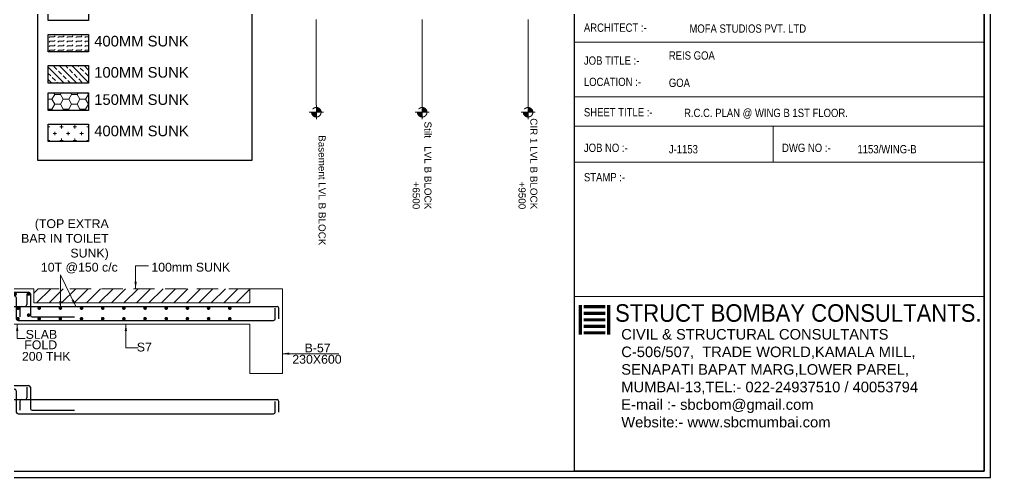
# Model space of a CAD drawing. Header units: millimetres. Extents: x 7675 to 3049577, y -133733 to 101877.
# Drawn here: x 2946901 to 2974419, y 45004 to 57976 of the extents above; entities that cross this region are included whole.
import ezdxf
from ezdxf.enums import TextEntityAlignment as Align

# ---------------------------------------------------------------- set-up
doc = ezdxf.new("R2010")
doc.units = ezdxf.units.MM
doc.header["$LTSCALE"] = 600
doc.linetypes.add('CENTER', pattern=[2, 1.25, -0.25, 0.25, -0.25])
doc.linetypes.add('DASHED2', pattern=[0.375, 0.25, -0.125])
for name, color, linetype, lineweight in [('300mm SUNK', 251, 'Continuous', 9), ('900MM SUNK', 251, 'Continuous', 0), ('BEAM', 191, 'Continuous', 20), ('COLUMN', 84, 'Continuous', 30), ('CONCRETE', 7, 'Continuous', 20), ('D-sheet', 42, 'Continuous', 13), ('DIM', 8, 'Continuous', 13), ('DONUT', 2, 'Continuous', 20), ('GRIDLINE_MOFA', 251, 'CENTER', 5), ('HATCH', 251, 'Continuous', 9), ('MAIN TEXT', 6, 'Continuous', 25), ('MOFA_BRICK WALL_05', 20, 'Continuous', 30), ('REINF', 4, 'Continuous', 30), ('SUNK', 251, 'Continuous', 0), ('TEXT', 255, 'Continuous', 25), ('TEXT1_MOFA', 222, 'Continuous', 18), ('TXT', 7, 'Continuous', 20)]:
    doc.layers.add(name, color=color, linetype=linetype, lineweight=lineweight)
doc.layers.add('HATCH SOLID_MOFA', color=7, linetype='Continuous')
doc.layers.add('SHEET', color=7, linetype='Continuous')
doc.layers.add('LOGO', color=43, linetype='Continuous', lineweight=30, true_color=0xcbb162)
doc.styles.add('ARIAL', font='arial.ttf')
doc.styles.add('STYLE3', font='ARIALN.TTF')
doc.dimstyles.new('SBC 25', dxfattribs={"dimscale": 25, "dimtxt": 2.5, "dimasz": 2, "dimexe": 0.5, "dimexo": 0.5, "dimgap": 0.5, "dimtad": 1, "dimdec": 0, "dimzin": 3, "dimtxsty": 'ARIAL', "dimcen": 0, "dimdle": 1, "dimclrd": 256, "dimclre": 256, "dimclrt": 7, "dimazin": 3, "dimtfac": 1, "dimtdec": 0, "dimtmove": 0, "dimatfit": 3, "dimlwd": -1, "dimlwe": -1})

# ---------------------------------------------------------------- blocks, each defined once
blk = doc.blocks.new('LOGO')
at = {"layer": 'LOGO', "lineweight": 50, "const_width": 0.4, "flags": 128}
for points in [[(-1082.04, -5338.4), (-1082.04, -5334.79)], [(-1081.64, -5334.99), (-1078.96, -5334.99)], [(-1078.56, -5338.41), (-1078.56, -5334.77)], [(-1081.64, -5335.79), (-1078.96, -5335.79)], [(-1081.64, -5336.59), (-1078.96, -5336.59)], [(-1081.64, -5337.39), (-1078.96, -5337.39)], [(-1081.64, -5338.19), (-1078.96, -5338.19)]]:
    blk.add_lwpolyline(points, dxfattribs=at)
blk = doc.blocks.new('GRID')
at = {"layer": 'HATCH SOLID_MOFA'}
h = blk.add_hatch(color=256, dxfattribs=at)
h.dxf.hatch_style = 1
h.paths.add_polyline_path([(0, 0), (0, 135, -0.414214), (135, 0)])
h.paths.add_polyline_path([(-135, 0), (0, 0), (0, -135, -0.414214)])
at = {"layer": 'GRIDLINE_MOFA'}
for p, q in [((200, 0), (-200, 0)), ((0, 200), (0, -200))]:
    blk.add_line(p, q, dxfattribs=at)
blk.add_circle((0, 0), 135, dxfattribs=at)
blk = doc.blocks.new('5444')
at = {"layer": 'GRIDLINE_MOFA', "ltscale": 15}
for p, q in [((3021154.8, 95061), (3023583.3, 95061)), ((3021154.8, 92061), (3023583.3, 92061)), ((3021154.8, 89061), (3023583.3, 89061))]:
    blk.add_line(p, q, dxfattribs=at)
at = {"layer": 'MOFA_BRICK WALL_05', "xscale": -1}
for p in [(3023783.3, 95063.5), (3023783.3, 92063.5), (3023783.3, 89063.5)]:
    blk.add_blockref('GRID', p, dxfattribs=at)
at = {"layer": 'TEXT1_MOFA', "char_height": 200, "attachment_point": 3, "style": 'ARIAL'}
for s, insert in [('CIR 1 LVL B BLOCK \\P+9500', (3026530.4, 95325.6, 345.8)), ('Stilt   LVL B BLOCK \\P+6500', (3026530.4, 92325.6, 345.8)), ('Basement LVL B BLOCK ', (3027553.1, 89325.6, 345.8))]:
    blk.add_mtext_dynamic_manual_height_columns(s, width=4151.914, gutter_width=2.61, heights=[1007.1], dxfattribs=dict(at, insert=insert))
blk = doc.blocks.new('G$C3CD9E983')
at = {"layer": 'SUNK'}
h = blk.add_hatch(dxfattribs=at)
h.set_pattern_fill('ANSI31', color=256, scale=500, angle=180)
h.set_pattern_definition([(45, (-631718.97, 65825.414), (-44.194174, 44.194174), [])])
h.paths.add_polyline_path([(2685.8, 600), (4215.8, 600), (4215.8, 500), (2685.8, 500)], is_closed=False)
at = {"layer": 'CONCRETE'}
for p, q in [((415.8, 600), (415.8, 0)), ((415.8, 600), (2685.8, 600)), ((2685.8, 600), (2685.8, 500)), ((4445.8, 600), (4215.8, 600)), ((4215.8, 600), (4215.8, 500)), ((4445.8, 0), (4445.8, 600)), ((2685.8, 500), (4215.8, 500)), ((815.8, 0), (815.8, 450)), ((815.8, 450), (2535.8, 450)), ((2535.8, 450), (2535.8, 350)), ((2535.8, 350), (4215.8, 350)), ((4215.8, 350), (4215.8, 0)), ((415.8, 0), (815.8, 0)), ((4215.8, 0), (4445.8, 0))]:
    blk.add_line(p, q, dxfattribs=at)
at = {"layer": 'CONCRETE', "color": 8, "linetype": 'DASHED2'}
blk.add_line((4215.8, 600), (2685.8, 600), dxfattribs=at)
at = {"layer": 'DONUT', "const_width": 13}
for points in [[(450.7, 556.8, 1), (455.9, 568.2, 1)], [(600.7, 556.8, 1), (605.9, 568.2, 1)], [(750.7, 556.8, 1), (755.9, 568.2, 1)], [(900.7, 556.8, 1), (905.9, 568.2, 1)], [(1050.7, 556.8, 1), (1055.9, 568.2, 1)], [(1200.7, 556.8, 1), (1205.9, 568.2, 1)], [(1350.7, 556.8, 1), (1355.9, 568.2, 1)], [(1500.7, 556.8, 1), (1505.9, 568.2, 1)], [(1650.7, 556.8, 1), (1655.9, 568.2, 1)], [(1800.7, 556.8, 1), (1805.9, 568.2, 1)], [(1950.7, 556.8, 1), (1955.9, 568.2, 1)], [(2100.7, 556.8, 1), (2105.9, 568.2, 1)], [(2250.7, 556.8, 1), (2255.9, 568.2, 1)], [(2400.7, 556.8, 1), (2405.9, 568.2, 1)], [(2550.7, 556.8, 1), (2555.9, 568.2, 1)], [(2645.7, 556.8, 1), (2650.9, 568.2, 1)], [(475.7, 481.8, 1), (480.9, 493.2, 1)], [(625.7, 481.8, 1), (630.9, 493.2, 1)], [(775.7, 481.8, 1), (780.9, 493.2, 1)], [(925.7, 481.8, 1), (930.9, 493.2, 1)], [(1075.7, 481.8, 1), (1080.9, 493.2, 1)], [(1225.7, 481.8, 1), (1230.9, 493.2, 1)], [(1375.7, 481.8, 1), (1380.9, 493.2, 1)], [(1525.7, 481.8, 1), (1530.9, 493.2, 1)], [(1675.7, 481.8, 1), (1680.9, 493.2, 1)], [(1825.7, 481.8, 1), (1830.9, 493.2, 1)], [(1975.7, 481.8, 1), (1980.9, 493.2, 1)], [(2125.7, 481.8, 1), (2130.9, 493.2, 1)], [(2275.7, 481.8, 1), (2280.9, 493.2, 1)], [(2425.7, 481.8, 1), (2430.9, 493.2, 1)], [(2570.7, 456.8, 1), (2575.9, 468.1, 1)], [(2645.7, 406.8, 1), (2650.9, 418.2, 1)], [(2720.7, 468.2, -1), (2725.9, 456.8, -1)], [(2870.7, 468.2, -1), (2875.9, 456.8, -1)], [(3020.7, 468.2, -1), (3025.9, 456.8, -1)], [(3170.7, 468.2, -1), (3175.9, 456.8, -1)], [(3320.7, 468.2, -1), (3325.9, 456.8, -1)], [(3470.7, 468.2, -1), (3475.9, 456.8, -1)], [(3620.7, 468.2, -1), (3625.9, 456.8, -1)], [(3770.7, 468.2, -1), (3775.9, 456.8, -1)], [(3920.7, 468.2, -1), (3925.9, 456.8, -1)], [(4070.7, 468.2, -1), (4075.9, 456.8, -1)], [(2570.7, 381.8, 1), (2575.9, 393.2, 1)], [(2720.7, 381.8, 1), (2725.9, 393.2, 1)], [(2870.7, 381.8, 1), (2875.9, 393.2, 1)], [(3020.7, 381.8, 1), (3025.9, 393.2, 1)], [(3170.7, 381.8, 1), (3175.9, 393.2, 1)], [(3320.7, 381.8, 1), (3325.9, 393.2, 1)], [(3470.7, 381.8, 1), (3475.9, 393.2, 1)], [(3620.7, 381.8, 1), (3625.9, 393.2, 1)], [(3770.7, 381.8, 1), (3775.9, 393.2, 1)], [(3920.7, 381.8, 1), (3925.9, 393.2, 1)], [(4070.7, 381.8, 1), (4075.9, 393.2, 1)]]:
    blk.add_lwpolyline(points, format="xyb", close=True, dxfattribs=at)
at = {"layer": 'REINF'}
for p, q in [((440.8, 562.5), (440.8, 67.2)), ((453.3, 575), (2648.3, 575)), ((465.8, 562.5), (465.8, 487.5)), ((2635.8, 562.5), (2635.8, 487.5)), ((2660.8, 562.5), (2660.8, 412.5)), ((2248.3, 550), (2548.3, 550)), ((2560.8, 537.5), (2560.8, 387.5)), ((478.3, 475), (2623.3, 475)), ((2585.8, 462.5), (2585.8, 400.1)), ((2598.3, 475), (4408.3, 475)), ((4395.8, 387.5), (4395.8, 462.5)), ((4420.8, 387.5), (4420.8, 462.5)), ((2573.3, 375), (4383.3, 375)), ((2673.3, 400), (2973.3, 400)), ((440.8, -98), (440.8, -593.3)), ((453.3, -85.5), (2648.3, -85.5)), ((465.8, -98), (465.8, -173)), ((2248.3, -110.5), (2548.3, -110.5)), ((2560.8, -123), (2560.8, -273)), ((2635.8, -98), (2635.8, -173)), ((2660.8, -98), (2660.8, -248)), ((478.3, -185.5), (2623.3, -185.5)), ((2585.8, -198), (2585.8, -260.5)), ((2598.3, -185.5), (4408.3, -185.5)), ((4395.8, -273), (4395.8, -198)), ((4420.8, -273), (4420.8, -198)), ((2673.3, -260.5), (2973.3, -260.5)), ((2573.3, -285.5), (4383.3, -285.5))]:
    blk.add_line(p, q, dxfattribs=at)
for centre, start, end in [((453.3, 562.5), 90, 180), ((2648.3, 562.5), 0, 90), ((478.3, 487.5), 180, 270), ((2548.3, 537.5), 0, 90), ((2623.3, 487.5), 270, 0), ((2598.3, 462.5), 90, 180), ((4408.3, 462.5), 0, 90), ((2573.3, 387.5), 180, 270), ((2673.3, 412.5), 180, 270), ((4383.3, 387.5), 270, 0), ((453.3, -98), 90, 180), ((2548.3, -123), 0, 90), ((2648.3, -98), 0, 90), ((478.3, -173), 180, 270), ((2598.3, -198), 90, 180), ((2623.3, -173), 270, 0), ((4408.3, -198), 0, 90), ((2573.3, -273), 180, 270), ((2673.3, -248), 180, 270), ((4383.3, -273), 270, 0)]:
    blk.add_arc(centre, 12.5, start, end, dxfattribs=at)
at = {"layer": 'MAIN TEXT', "style": 'ARIAL'}
blk.add_text('%%USECTION - 4-4', height=95, rotation=0.00358, dxfattribs=at).set_placement((1980.9, -451.7, 0.5), align=Align.MIDDLE)
at = {"layer": 'TEXT', "style": 'ARIAL'}
blk.add_text('10T @150 c/c', height=62.5, dxfattribs=at).set_placement((2735, 720.8))
at = {"layer": 'TEXT', "char_height": 62.5, "width": 640.518, "style": 'ARIAL'}
for s, insert, attachment_point in [('(TOP EXTRA BAR IN TOILET SUNK) ', (3216, 1091.7), 3), ('S7', (1506.2, 862.9), 3), ('FLOOR LEVEL', (2000.5, 777.2), 3), ('100mm SUNK', (3517.7, 783.5), 1), ('SLAB ', (2850.7, 307.7), 3), ('B-55A', (257.1, 211.6, 0), 3), ('FOLD ', (2850.7, 234), 3), ('S7', (3521.4, 218.1), 3), ('B-57', (4603.5, 211.6, 0), 1), ('200 THK ', (2945.4, 152.2), 3), ('400X600', (344.3, 131.7, 0), 3), ('230X600', (4516.2, 131.7, 0), 1)]:
    blk.add_mtext(s, dxfattribs=dict(at, insert=insert, attachment_point=attachment_point))
at = {"layer": 'DIM'}
for points in [[(1384.9, 600), (1384.9, 789.3), (1815.3, 789.3)], [(3406.3, 600), (3406.3, 761.7), (3497.1, 761.7)], [(2873.3, 462.5), (2873.3, 697.9)], [(2982.2, 475), (2873.3, 697.9)], [(415.8, 140), (15.5, 140)], [(4445.8, 140), (4845.1, 140)]]:
    blk.add_leader(points, dimstyle='SBC 25', dxfattribs=at)
for points in [[(2567.6, 350), (2567.6, 246.4), (2623.7, 246.4)], [(3337.2, 350), (3337.2, 181.8), (3424.4, 181.8)]]:
    blk.add_leader(points, dimstyle='SBC 25', override={"dimscale": 25, "dimtxt": 2.5, "dimasz": 2, "dimgap": 0.5, "dimtad": 1, "dimtxsty": 'ARIAL', "dimclrd": 256, "dimlwd": -1}, dxfattribs=at)

msp = doc.modelspace()

# ---------------------------------------------------------------- hatches: boundary and pattern name
at = {"layer": '300mm SUNK'}
h = msp.add_hatch(dxfattribs=at)
h.set_pattern_fill('ANSI33', color=256, scale=1000, angle=180, style=0)
h.set_pattern_definition([(135, (5427080, -1643505.62), (176.776695, 176.776695), []), (135, (5426903.22, -1643505.62), (176.776695, 176.776695), [125, -62.5])])
h.paths.add_polyline_path([(2947719, 56172), (2948860, 56172), (2948860, 56667), (2947719, 56667)])
at = {"layer": '900MM SUNK'}
h = msp.add_hatch(dxfattribs=at)
h.set_pattern_fill('FLEX', color=256, scale=20, angle=360)
h.set_pattern_definition([(360, (5361015.52, -1632249.05), (3e-14, 127), [127, -127]), (45, (5361142.525, -1632249.05), (3e-14, 126.9999998), [31.75, -116.1051226, 31.75, -179.6051226])])
h.paths.add_polyline_path([(2947719, 57056), (2948860, 57056), (2948860, 57551), (2947719, 57551)])
at = {"layer": 'HATCH'}
h = msp.add_hatch(dxfattribs=at)
h.set_pattern_fill('HONEY', color=256, scale=50, style=0)
h.set_pattern_definition([(0, (2318061.77, -1806061.05), (238.125, 137.481532), [158.75, -317.5]), (120, (2318061.77, -1806061.05), (-238.124999, 137.481533), [158.75, -317.5]), (60, (2318061.77, -1806061.05), (5e-07, 274.963065), [-317.5, 158.75])])
h.paths.add_polyline_path([(2947719, 55401), (2948860, 55401), (2948860, 55896), (2947719, 55896)])
h = msp.add_hatch(dxfattribs=at)
h.set_pattern_fill('CROSS', color=256, scale=30, style=0)
h.set_pattern_definition([(0, (2318061.77, -1806061.05), (190.5, 190.5), [95.25, -285.75]), (90, (2318109.4, -1806108.68), (-190.5, 190.5), [95.25, -285.75])])
h.paths.add_polyline_path([(2947719, 54515), (2948860, 54515), (2948860, 55010), (2947719, 55010)])

# ---------------------------------------------------------------- linework, layer by layer
at = {"color": 5}
msp.add_lwpolyline([(2974419, 45004), (2974419, 98635), (2898307, 98635), (2898307, 45004)], close=True, dxfattribs=at)
at = {"color": 6}
msp.add_lwpolyline([(2974239, 45184), (2974239, 98455), (2898487, 98455), (2898487, 45184)], close=True, dxfattribs=at)
at = {"color": 0, "linetype": 'ByBlock'}
msp.add_lwpolyline([(2962632, 98455), (2974239, 98455), (2974239, 45184), (2962632, 45184)], close=True, dxfattribs=at)
at = {"color": 252, "elevation": 0}
msp.add_lwpolyline([(2947420, 61817), (2953483, 61817), (2953483, 53979), (2947420, 53979)], close=True, dxfattribs=at)
at = {"layer": 'COLUMN', "color": 2, "elevation": 0}
for points in [[(2947719, 58443), (2948860, 58443), (2948860, 57948), (2947719, 57948)], [(2947719, 57551), (2948860, 57551), (2948860, 57056), (2947719, 57056)], [(2947719, 56667), (2948860, 56667), (2948860, 56172), (2947719, 56172)], [(2947719, 55896), (2948860, 55896), (2948860, 55401), (2947719, 55401)], [(2947719, 55010), (2948860, 55010), (2948860, 54515), (2947719, 54515)]]:
    msp.add_lwpolyline(points, close=True, dxfattribs=at)
at = {"layer": 'D-sheet'}
for p, q in [((2962632, 57334, 0), (2974239, 57334, 0)), ((2962632, 55785), (2974239, 55785)), ((2962632, 55785, 0), (2974239, 55785, 0)), ((2962632, 54958), (2974239, 54958)), ((2968255, 54958), (2968255, 53930)), ((2962632, 53930, 0), (2974239, 53930, 0)), ((2962632, 50127, 0), (2974239, 50127, 0))]:
    msp.add_line(p, q, dxfattribs=at)

# ---------------------------------------------------------------- block references
at = {"xscale": 4, "yscale": 4, "zscale": 4}
msp.add_blockref('G$C3CD9E983', (2936568, 47952), dxfattribs=at)
at = {"layer": 'BEAM', "rotation": 270}
msp.add_blockref('5444', (2866251, 3079131), dxfattribs=at)
at = {"layer": 'LOGO', "xscale": 230.3493281707413, "yscale": 230.3493281707413, "zscale": 230.3493281707413}
msp.add_blockref('LOGO', (3212041, 1278751), dxfattribs=at)

# ---------------------------------------------------------------- texts
at = {"color": 6, "style": 'ARIAL', "width": 0.9}
msp.add_text('STRUCT BOMBAY CONSULTANTS.', height=497.25, dxfattribs=at).set_placement((2963779, 49415, 0))
at = {"color": 7, "insert": (2963954, 49210, 0), "char_height": 298.35, "width": 10266.15, "attachment_point": 1, "style": 'ARIAL'}
msp.add_mtext('CIVIL & STRUCTURAL CONSULTANTS\\PC-506/507,  TRADE WORLD,KAMALA MILL,\\PSENAPATI BAPAT MARG,LOWER PAREL,\\PMUMBAI-13,TEL:- 022-24937510 / 40053794\\PE-mail :- sbcbom@gmail.com\\PWebsite:- www.sbcmumbai.com', dxfattribs=at)
at = {"layer": 'SHEET', "style": 'STYLE3'}
for s, height, p in [('ARCHITECT :-', 235.05, (2962896, 57626)), ('JOB TITLE :-', 235.05, (2962896, 56694, 0)), ('LOCATION :-', 235.05, (2962896, 56091, 0)), ('SHEET TITLE :-', 235.05, (2962896, 55230)), ('JOB NO :-', 235.1, (2962896, 54223)), ('STAMP :-', 235.1, (2962896, 53391))]:
    msp.add_text(s, height=height, dxfattribs=at).set_placement(p)
at = {"layer": 'SHEET', "color": 4, "style": 'STYLE3'}
for s, height, p in [('  MOFA STUDIOS PVT. LTD', 235.05, (2965736, 57600)), ('REIS GOA', 235.1, (2965302, 56837)), ('GOA', 235.1, (2965302, 56064)), ('R.C.C. PLAN @ WING B 1ST FLOOR.', 235.05, (2965734, 55212)), ('J-1153', 235.1, (2965302, 54183)), ('DWG NO :-', 235.1, (2968510, 54223, 0)), ('1153/WING-B', 235.05, (2970647, 54185))]:
    msp.add_text(s, height=height, dxfattribs=at).set_placement(p)
at = {"layer": 'TXT', "style": 'ARIAL'}
for s, p in [('400MM SUNK', (2949021, 57211)), ('100MM SUNK', (2949021, 56327)), ('150MM SUNK', (2949021, 55556)), ('400MM SUNK', (2949021, 54669))]:
    msp.add_text(s, height=300, rotation=0.0036, dxfattribs=at).set_placement(p)

doc.saveas('drawing.dxf')
